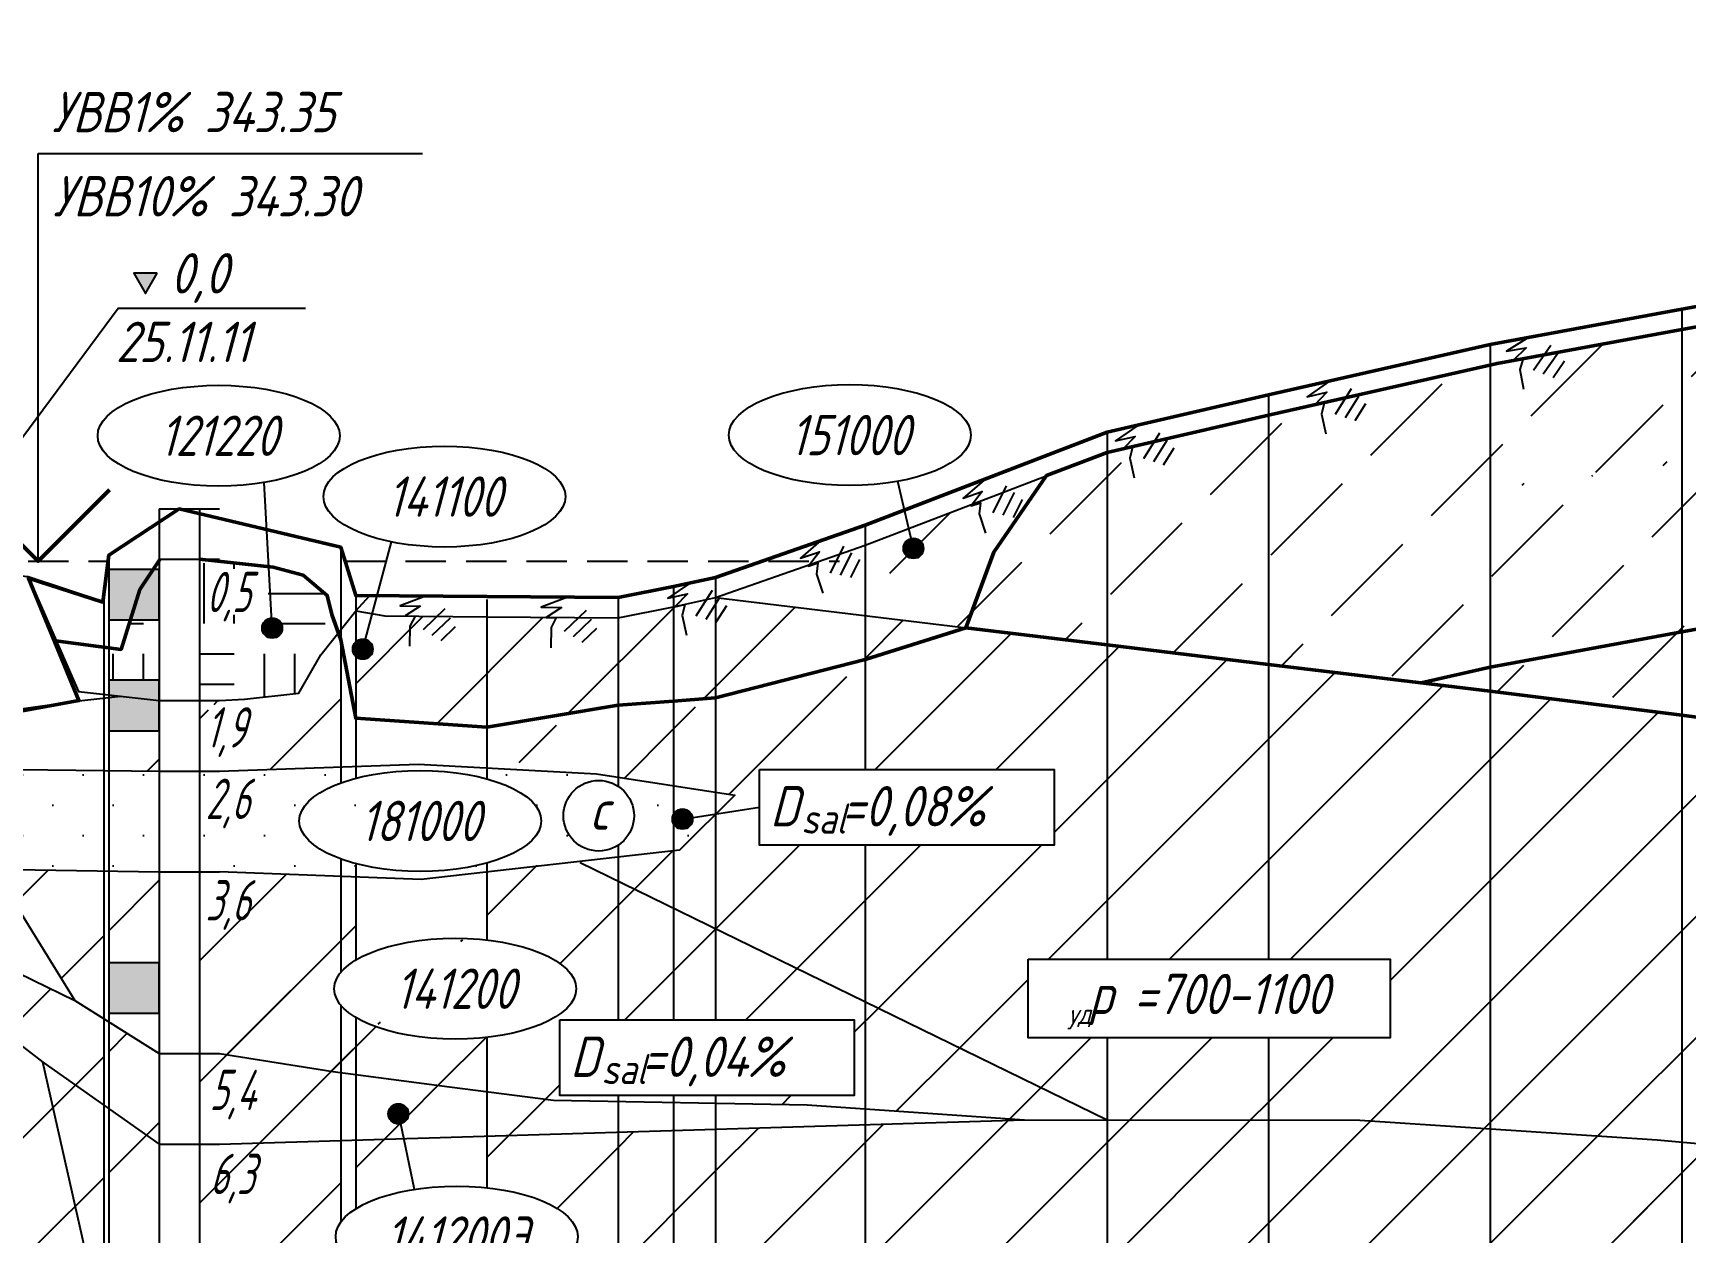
# Model space of a CAD drawing. Extents: x 0 to 1705, y -46 to 631.
# Drawn here: x 286.7 to 368.7, y 414 to 473.5 of the extents above; entities that cross this region are included whole.
import ezdxf
from ezdxf import colors
from ezdxf.entities.mleader import LeaderData, LeaderLine
from ezdxf.enums import TextEntityAlignment as Align
from ezdxf.math import Vec2, Vec3

# ---------------------------------------------------------------- set-up
doc = ezdxf.new("R2010")
doc.units = 0
doc.linetypes.add('IZ_HIDDEN', pattern=[3, 2, -1])
for name, color, linetype, lineweight in [('ИИ_ГЕОЛОГИЯ_025', 7, 'Continuous', 25), ('ИИ_ГЕОЛОГИЯ_050', 7, 'Continuous', 50), ('ИИ_ГЕОФИЗИКА_025', 7, 'Continuous', 25), ('ИИ_ГИДРОЛОГИЯ_025', 150, 'Continuous', 25), ('ИИ_ПРОФИЛЬ_025', 7, 'Continuous', 25)]:
    doc.layers.add(name, color=color, linetype=linetype, lineweight=lineweight)
doc.layers.add('Профиль', color=7, linetype='Continuous')
doc.layers.add('ТХ-Л', color=140, linetype='Continuous')
doc.styles.add('VNIPISIMPLEXCUR', font='simplex.shx', dxfattribs={"width": 0.8, "oblique": 15})
doc.linetypes.add('ИИ27001', pattern='A,2.5,[1,3dservice.shx,S=1.85,R=180.00002,X=0,Y=0],2.5,-1', length=6)
doc.linetypes.add('ИИ27002', pattern='A,2,-0.6,[1,3dservice.shx,S=0.6,R=30.000013,X=0.9,Y=0],-0.6,[1,3dservice.shx,S=0.6,R=-30.000013,X=0.3,Y=0],-0.6,[1,3dservice.shx,S=0.6,R=209.999975,X=-0.3,Y=0],-0.6,[1,3dservice.shx,S=0.6,R=150.000007,X=-0.9,Y=0],-0.6,2', length=7)
doc.linetypes.add('ИИ27005', pattern='A,2.5,[1,3dservice.shx,S=1.85,R=180.00002,X=0,Y=0],2.5,-2,[4,3dservice.shx,S=0.5,R=0,X=0,Y=0],-2', length=9)
pattern_1 = [(45, (-867.278, -32.7905), (-3, 3), [])]
pattern_2 = [(0, (-867.278, -32.7905), (1.5, 1.5), [0, -3])]
pattern_3 = [(90, (-867.278, -32.7905), (-4.5, 4.5), [3, -6]), (90, (-865.778, -32.7905), (-4.5, 4.5), [3, -6]), (90, (-864.278, -32.7905), (-4.5, 4.5), [3, -6]), (0, (-862.778, -32.7905), (4.5, 4.5), [3, -6]), (0, (-862.778, -31.2905), (4.5, 4.5), [3, -6]), (0, (-862.778, -29.7905), (4.5, 4.5), [3, -6])]
pattern_4 = [(45, (-864.278, -32.7905), (-3, 3), [5, -2])]

# ---------------------------------------------------------------- blocks, each defined once
blk = doc.blocks.new('ИИ25005')
at = {"linetype": 'Continuous', "lineweight": 25}
blk.add_hatch(color=0, dxfattribs=at).paths.add_polyline_path([(0, 0), (0, 2.5), (-2.5, 2.5), (-2.5, 0)])
at = {"color": 0, "linetype": 'Continuous', "lineweight": 25}
blk.add_lwpolyline([(0, 0), (0, 2.5), (-2.5, 2.5), (-2.5, 0)], close=True, dxfattribs=at)
blk = doc.blocks.new('ИИ25010')
at = {"color": 0, "linetype": 'Continuous', "lineweight": 25}
for points in [[(0, 0), (3, 0), (0.5, -1), (2.5, -1), (1, -2), (2, -2), (1.5, -3), (1.5, -5)], [(4.94, -1.23), (2.82, -3.35)], [(5.47, -2.12), (3.7, -3.88)], [(6, -3), (4.59, -4.41)]]:
    blk.add_lwpolyline(points, dxfattribs=at)
blk = doc.blocks.new('ИИ16001')
at = {"linetype": 'Continuous', "lineweight": 25}
h = blk.add_hatch(color=0, dxfattribs=at)
edge = h.paths.add_edge_path()
edge.add_arc((0, 0), 0.5, 0, 360)
at = {"color": 0, "linetype": 'Continuous', "lineweight": 25}
blk.add_circle((0, 0), 0.5, dxfattribs=at)
blk = doc.blocks.new('ИИ25023')
at = {"linetype": 'Continuous', "lineweight": 25}
blk.add_hatch(color=0, dxfattribs=at).paths.add_polyline_path([(1.905, 1.7), (0.75, 1.7), (1.328, 0.7)])
at = {"color": 0, "linetype": 'Continuous', "lineweight": 25, "flags": 128}
blk.add_lwpolyline([(1.905, 1.7), (0.75, 1.7), (1.328, 0.7)], close=True, dxfattribs=at)
at = {"color": 0, "linetype": 'Continuous', "style": 'VNIPISIMPLEXCUR', "oblique": 15, "width": 0.8}
for tag, p in [('UGV', (2.552, 0.7)), ('DATE', (1.328, -2.7))]:
    blk.add_attdef(tag, p, '', height=2, dxfattribs=at)
blk = doc.blocks.new('ИИ25020')
at = {"color": 0, "linetype": 'Continuous', "lineweight": 25}
blk.add_ellipse((0, 0), major_axis=(-6, 0), ratio=0.416667, dxfattribs=at)
at = {"color": 0, "linetype": 'Continuous', "style": 'VNIPISIMPLEXCUR', "oblique": 15, "width": 0.75}
blk.add_attdef('INDEX', text='', height=2, dxfattribs=at).set_placement((0, 0), align=Align.MIDDLE_CENTER)
blk = doc.blocks.new('ИИ25042')
at = {"color": 0, "linetype": 'Continuous', "lineweight": 25}
blk.add_circle((0, 0), 1.75, dxfattribs=at)
at = {"color": 0, "linetype": 'Continuous', "style": 'VNIPISIMPLEXCUR', "oblique": 15, "width": 0.8}
blk.add_attdef('CAPTION', text='', height=2, dxfattribs=at).set_placement((0, 0.3), align=Align.MIDDLE_CENTER)

msp = doc.modelspace()

# ---------------------------------------------------------------- hatches: boundary and pattern name
at = {"layer": 'ИИ_ГЕОЛОГИЯ_025'}
h = msp.add_hatch(dxfattribs=at)
h.set_pattern_fill('ИИ_СУПЕСЬ', color=256, pattern_type=2)
h.set_pattern_definition(pattern_4)
h.paths.add_polyline_path([(378.499, 460.603), (370.066, 459.085), (370.059, 459.06), (369.567, 458.972), (368.499, 458.803), (368.499, 452.372), (378.312, 453.88), (378.499, 453.909)])
h.paths.add_polyline_path([(378.499, 453.588), (368.499, 452.185), (368.499, 443.803), (378.499, 445.603)])
h.paths.add_polyline_path([(378.499, 445.603), (368.499, 443.803), (368.499, 439.671), (378.499, 438.342)])
h.paths.add_polyline_path([(398.499, 448.603), (378.499, 445.603), (378.499, 438.342), (398.271, 435.714), (398.499, 435.683)])
h.paths.add_polyline_path([(398.499, 456.595), (391.402, 455.399), (378.499, 453.588), (378.499, 445.603), (398.499, 448.603)])
h.paths.add_polyline_path([(398.499, 463.603), (389.809, 462.299), (389.807, 462.294), (389.312, 462.22), (387.458, 461.942), (387.385, 460.11, -0.40262), (387.866, 459.61, -1), (386.866, 459.61, -0.425903), (387.385, 460.11), (387.458, 461.947), (379.873, 460.809), (379.871, 460.803), (379.377, 460.728), (378.499, 460.603), (378.499, 453.909), (398.499, 456.996)])
h.paths.add_polyline_path([(418.499, 465.753), (414.71, 465.345), (414.702, 465.321), (414.205, 465.263), (414.243, 465.295), (407.117, 464.529), (407.114, 464.521), (406.617, 464.463), (406.634, 464.477), (398.499, 463.603), (398.499, 456.996), (409.827, 458.745), (411.735, 458.825), (412.665, 458.982), (418.499, 459.431)])
h.paths.add_polyline_path([(418.499, 459.11), (411.735, 458.825), (398.499, 456.595), (398.499, 448.603), (418.499, 450.753)])
h.paths.add_polyline_path([(418.499, 450.753), (398.499, 448.603), (398.499, 435.683), (418.499, 433.025)])
h = msp.add_hatch(dxfattribs=at)
h.set_pattern_fill('ИИ_СУПЕСЬ', color=256, pattern_type=2)
h.set_pattern_definition(pattern_4)
h.paths.add_polyline_path([(334.389, 447.749), (336.994, 451.551), (330.166, 448.933), (330.283, 448.431, -0.482917), (330.896, 447.944, -1), (329.896, 447.944, -0.348693), (330.283, 448.431), (330.166, 448.933), (327.999, 448.103), (327.999, 444.606), (332.99, 444.003)])
h.paths.add_polyline_path([(339.999, 452.703), (336.994, 451.551), (334.389, 447.749), (332.99, 444.003), (337.09, 445.675), (339.999, 446.605)])
h.paths.add_polyline_path([(347.999, 449.162), (347.999, 454.553), (341.263, 452.995), (341.253, 452.956), (340.766, 452.843), (339.999, 452.703), (339.999, 446.605)])
h.paths.add_polyline_path([(358.999, 457.039), (350.764, 455.177), (350.757, 455.148), (350.269, 455.036), (350.305, 455.074), (347.999, 454.553), (347.999, 449.162), (349.9, 449.769), (357.749, 450.72), (358.999, 450.912)])
h.paths.add_polyline_path([(347.999, 448.07), (339.999, 445.685), (339.999, 443.155), (347.999, 442.187)])
h.paths.add_polyline_path([(339.999, 445.685), (336.77, 444.722), (334.126, 443.865), (339.999, 443.155)])
h.paths.add_polyline_path([(347.999, 448.07), (347.999, 449.162), (339.999, 446.605), (339.999, 445.685)])
h.paths.add_polyline_path([(355.965, 450.446), (357.749, 450.72), (349.9, 449.769), (347.999, 449.162), (347.999, 448.07)])
h.paths.add_polyline_path([(368.499, 452.185), (360.035, 450.996), (358.999, 450.871), (358.999, 442.053), (368.499, 443.803)])
h.paths.add_polyline_path([(368.499, 443.803), (358.999, 442.053), (358.999, 440.857), (365.397, 440.083), (368.499, 439.671)])
h.paths.add_polyline_path([(368.499, 458.803), (359.332, 457.114), (358.999, 457.039), (358.999, 450.912), (368.499, 452.372)])
h = msp.add_hatch(dxfattribs=at)
h.set_pattern_fill('ИИ_СУГЛИНОК', color=256, pattern_type=2)
h.set_pattern_definition(pattern_1)
h.paths.add_polyline_path([(368.499, 452.185), (368.499, 452.372), (358.999, 450.912), (358.999, 450.871), (360.035, 450.996)])
h = msp.add_hatch(dxfattribs=at)
h.set_pattern_fill('ИИ_СУПЕСЬ', color=256, pattern_type=2)
h.set_pattern_definition(pattern_4)
h.paths.add_polyline_path([(358.999, 450.871), (357.749, 450.72), (355.965, 450.446), (347.999, 448.07), (347.999, 442.187), (355.565, 441.272), (358.999, 442.053)])
h = msp.add_hatch(dxfattribs=at)
h.set_pattern_fill('ИИ_ТОРФ', color=256, pattern_type=2)
h.set_pattern_definition(pattern_3)
h.paths.add_polyline_path([(271.499, 446.903), (268.499, 447.693), (268.816, 441.871), (268.878, 441.851, -0.856228), (269.854, 441.699, -0.973161), (268.855, 441.672), (268.986, 438.954), (271.499, 438.327)])
h.paths.add_polyline_path([(301.877, 443.753), (301.555, 444.665), (301.337, 445.616), (300.135, 446.618), (298.66, 447.015), (298.437, 447.039), (298.576, 444.492, -0.430383), (299.104, 443.993, -1), (298.104, 443.993, -0.398227), (298.576, 444.492), (298.443, 446.923), (298.407, 446.923), (298.407, 444.643), (295.35, 444.643), (295.35, 446.923), (298.443, 446.923), (298.437, 447.039), (294.999, 447.403), (294.999, 440.403), (295.999, 440.403), (297.229, 440.473), (299.922, 440.765), (301.009, 442.662)])
h.paths.add_polyline_path([(294.474, 443.966), (298.179, 443.647), (299.136, 447.219), (295.431, 447.538)], flags=9)
h = msp.add_hatch(dxfattribs=at)
h.set_pattern_fill('ИИ_СУГЛИНОК', color=256, pattern_type=2)
h.set_pattern_definition(pattern_1)
h.paths.add_polyline_path([(301.999, 443.406), (301.877, 443.753), (301.009, 442.662), (299.922, 440.765), (297.229, 440.473), (295.999, 440.403), (294.999, 440.403), (294.999, 436.903), (295.999, 436.903), (301.999, 437.108)])
h.paths.add_polyline_path([(298.077, 437.929), (295.452, 437.929), (295.452, 440.209), (298.077, 440.209)], flags=16)
h.paths.add_polyline_path([(309.249, 444.553), (304.195, 444.592), (303.568, 444.706), (303.225, 443.429, -0.339162), (303.595, 442.946, -0.66), (302.749, 442.585), (302.749, 439.525), (309.249, 439.085)])
h.paths.add_polyline_path([(315.749, 444.503), (312.696, 444.526), (312.688, 444.511), (312.188, 444.52), (312.204, 444.53), (309.249, 444.553), (309.249, 439.085), (315.749, 440.168)])
h.paths.add_polyline_path([(315.749, 439.582), (309.249, 438.732), (309.249, 437.471), (311.984, 437.23), (315.749, 438.228)])
h.paths.add_polyline_path([(318.499, 439.942), (315.749, 439.582), (315.749, 438.228), (318.499, 438.956)])
h.paths.add_polyline_path([(318.499, 445.053), (315.749, 444.503), (315.749, 440.168), (318.499, 440.371)])
h.paths.add_polyline_path([(320.589, 445.503), (319.068, 445.175), (319.063, 445.156), (318.575, 445.048), (318.6, 445.074), (318.499, 445.053), (318.499, 440.371), (320.589, 440.541)])
h.paths.add_polyline_path([(320.589, 440.216), (318.499, 439.942), (318.499, 438.956), (320.589, 439.51)])
h.paths.add_polyline_path([(327.999, 444.606), (320.774, 445.48), (320.589, 445.19), (320.589, 440.541), (327.999, 442.428)])
h.paths.add_polyline_path([(332.99, 444.003), (327.999, 444.606), (327.999, 442.428)])
h.paths.add_polyline_path([(294.45, 437.252), (297.869, 436.933), (298.826, 440.504), (295.407, 440.823)], flags=9)
h = msp.add_hatch(dxfattribs=at)
h.set_pattern_fill('ИИ_ТОРФ', color=256, pattern_type=2)
h.set_pattern_definition(pattern_3)
h.paths.add_polyline_path([(292.999, 444.403), (291.57, 444.403), (291.109, 442.931), (290.499, 443.012), (290.499, 441.403), (292.999, 441.403)])
h = msp.add_hatch(dxfattribs=at)
h.set_pattern_fill('ИИ_СУГЛИНОК', color=256, pattern_type=2)
h.set_pattern_definition(pattern_1)
h.paths.add_polyline_path([(327.999, 441.881), (326.96, 441.544), (324.537, 440.557), (320.589, 439.51), (320.589, 435.86), (321.538, 435.714), (320.601, 434.778), (322.767, 435.111), (322.767, 436.989), (327.999, 436.989)])
h.paths.add_polyline_path([(339.999, 443.155), (334.126, 443.865), (327.999, 441.881), (327.999, 436.989), (337.371, 436.989), (337.371, 433.234), (327.999, 433.234), (327.999, 425.47), (339.999, 419.611), (339.999, 423.676), (336.085, 423.676), (336.085, 427.581), (339.999, 427.581)])
h = msp.add_hatch(dxfattribs=at)
h.set_pattern_fill('ИИ_СУГЛИНОК', color=256, pattern_type=2)
h.set_pattern_definition(pattern_1)
h.paths.add_polyline_path([(347.999, 442.187), (339.999, 443.155), (339.999, 427.581), (347.999, 427.581)])
h.paths.add_polyline_path([(358.999, 440.857), (347.999, 442.187), (347.999, 427.581), (354.033, 427.581), (354.033, 423.676), (347.999, 423.676), (347.999, 419.603), (352.526, 419.599), (358.999, 419.166), (358.999, 434.8)])
h.paths.add_polyline_path([(368.499, 439.671), (358.999, 440.857), (358.999, 434.8), (358.999, 419.166), (367.264, 418.614), (368.499, 418.506)])
h.paths.add_polyline_path([(378.499, 438.342), (368.499, 439.671), (368.499, 418.506), (378.499, 417.632)])
h.paths.add_polyline_path([(398.499, 435.683), (398.271, 435.714), (378.499, 438.342), (378.499, 417.632), (398.499, 415.883)])
h = msp.add_hatch(dxfattribs=at)
h.set_pattern_fill('ИИ_СУГЛИНОК', color=256, pattern_type=2)
h.set_pattern_definition(pattern_1)
h.paths.add_polyline_path([(318.499, 439.942), (315.749, 439.582), (315.749, 438.228), (318.499, 438.956)])
h.paths.add_polyline_path([(318.499, 439.942), (318.499, 440.371), (315.749, 440.168), (315.749, 439.582)])
h = msp.add_hatch(dxfattribs=at)
h.set_pattern_fill('ИИ_СУГЛИНОК', color=256, pattern_type=2)
h.set_pattern_definition(pattern_1)
h.paths.add_polyline_path([(318.499, 438.956), (315.749, 438.228), (315.749, 436.606), (318.499, 436.182)])
h.paths.add_polyline_path([(320.589, 439.51), (318.499, 438.956), (318.499, 436.182), (320.589, 435.86)])
h.paths.add_polyline_path([(318.499, 432.942), (315.749, 432.63), (315.749, 431.452), (318.499, 430.109)])
h.paths.add_polyline_path([(320.589, 434.766), (318.798, 432.976), (318.499, 432.942), (318.499, 430.109), (320.589, 429.088)])
h.paths.add_polyline_path([(327.999, 433.234), (322.767, 433.234), (322.767, 435.111), (320.601, 434.778), (320.589, 434.766), (320.589, 429.088), (327.999, 425.47)])
h = msp.add_hatch(dxfattribs=at)
h.set_pattern_fill('ИИ_СУГЛИНОК', color=256, pattern_type=2)
h.set_pattern_definition(pattern_1)
h.paths.add_polyline_path([(284.784, 432.035), (283.05, 437.967), (282.279, 438.532), (281.499, 438.666), (281.499, 428.603), (282.499, 428.603), (286.499, 426.657), (286.499, 429.27)])
h.paths.add_polyline_path([(286.499, 426.657), (282.499, 428.603), (281.499, 428.603), (281.499, 426.103), (282.499, 426.103), (286.499, 423.032)])
h.paths.add_polyline_path([(290.249, 424.631), (288.82, 425.529), (286.499, 426.657), (286.499, 423.032), (287.238, 422.465), (290.249, 420.342)])
h.paths.add_polyline_path([(292.999, 422.903), (290.499, 424.474), (290.499, 420.166), (292.999, 418.403)])
h.paths.add_polyline_path([(281.908, 425.408), (285.612, 425.089), (286.569, 428.66), (282.864, 428.979)], flags=9)
h.paths.add_polyline_path([(281.129, 422.295), (284.833, 421.976), (285.79, 425.547), (282.085, 425.866)], flags=9)
h = msp.add_hatch(dxfattribs=at)
h.set_pattern_fill('ИИ_СУГЛИНОК', color=256, pattern_type=2)
h.set_pattern_definition(pattern_1)
h.paths.add_polyline_path([(292.999, 437.677), (291.658, 437.636), (290.499, 437.636), (290.499, 436.931), (292.999, 436.903)])
h.paths.add_polyline_path([(292.999, 438.474), (290.499, 438.301), (290.499, 437.636), (291.658, 437.636), (292.999, 437.677)])
h.paths.add_polyline_path([(292.999, 438.903), (290.499, 438.903), (290.499, 438.301), (292.999, 438.474)])
h = msp.add_hatch(dxfattribs=at)
h.set_pattern_fill('ИИ_ПЕСОК_СРЕДНИЙ', color=256, pattern_type=2)
h.set_pattern_definition(pattern_2)
h.paths.add_polyline_path([(286.499, 436.977), (283.329, 437.013), (284.784, 432.035), (286.499, 432.007)])
h.paths.add_polyline_path([(290.249, 436.934), (286.499, 436.977), (286.499, 432.007), (290.249, 431.947)])
h.paths.add_polyline_path([(292.999, 436.903), (290.499, 436.931), (290.499, 431.943), (292.999, 431.903)])
h = msp.add_hatch(dxfattribs=at)
h.set_pattern_fill('ИИ_ПЕСОК_СРЕДНИЙ', color=256, pattern_type=2)
h.set_pattern_definition(pattern_2)
edge = h.paths.add_edge_path()
edge.add_ellipse((305.945, 434.43), major_axis=(-6, 0), ratio=0.416667, start_angle=311.11417, end_angle=408.88583, ccw=False)
edge.add_line((301.999, 436.314), (301.999, 437.108))
edge.add_line((301.999, 437.108), (295.999, 436.903))
edge.add_line((295.999, 436.903), (294.999, 436.903))
edge.add_line((294.999, 436.903), (294.999, 431.903))
edge.add_line((294.999, 431.903), (295.999, 431.903))
edge.add_line((295.999, 431.903), (301.999, 431.676))
edge.add_line((301.999, 431.676), (301.999, 432.547))
edge = h.paths.add_edge_path()
edge.add_line((315.749, 436.154), (315.749, 436.606))
edge.add_line((315.749, 436.606), (314.689, 436.769))
edge.add_line((314.689, 436.769), (309.249, 437.06))
edge.add_line((309.249, 437.06), (309.249, 436.517))
edge.add_ellipse((305.945, 434.43), major_axis=(-6, 0), ratio=0.416667, start_angle=123.41998, end_angle=236.58002, ccw=False)
edge.add_line((309.249, 432.344), (309.249, 431.893))
edge.add_line((309.249, 431.893), (315.749, 432.63))
edge.add_line((315.749, 432.63), (315.749, 433.222))
edge.add_arc((314.793, 434.688), 1.75, 180, 303.12256, ccw=False)
edge.add_arc((314.793, 434.688), 1.75, 56.87744, 180, ccw=False)
h.paths.add_polyline_path([(318.499, 434.746), (318.499, 436.182), (315.749, 436.606), (315.749, 436.154, -0.253398), (316.543, 434.688, -0.253398), (315.749, 433.222), (315.749, 432.63), (318.499, 432.942), (318.499, 434.3, -0.116105), (318.447, 434.523, -0.116105)])
h.paths.add_polyline_path([(294.45, 433.711), (298.097, 433.392), (299.054, 436.964), (295.407, 437.283)], flags=9)
h = msp.add_hatch(dxfattribs=at)
h.set_pattern_fill('ИИ_ПЕСОК_СРЕДНИЙ', color=256, pattern_type=2)
h.set_pattern_definition(pattern_2)
edge = h.paths.add_edge_path()
edge.add_line((315.749, 436.154), (315.749, 436.606))
edge.add_line((315.749, 436.606), (314.689, 436.769))
edge.add_line((314.689, 436.769), (309.249, 437.06))
edge.add_line((309.249, 437.06), (309.249, 436.517))
edge.add_ellipse((305.945, 434.43), major_axis=(-6, 0), ratio=0.416667, start_angle=123.41998, end_angle=236.58002, ccw=False)
edge.add_line((309.249, 432.344), (309.249, 431.893))
edge.add_line((309.249, 431.893), (315.749, 432.63))
edge.add_line((315.749, 432.63), (315.749, 433.222))
edge.add_arc((314.793, 434.688), 1.75, 180, 303.12256, ccw=False)
edge.add_arc((314.793, 434.688), 1.75, 56.87744, 180, ccw=False)
h = msp.add_hatch(dxfattribs=at)
h.set_pattern_fill('ИИ_ПЕСОК_СРЕДНИЙ', color=256, pattern_type=2)
h.set_pattern_definition(pattern_2)
h.paths.add_polyline_path([(318.499, 434.3, -0.116105), (318.447, 434.523, -0.116105), (318.499, 434.746), (318.499, 436.182), (315.749, 436.606), (315.749, 436.154, -0.253398), (316.543, 434.688, -0.253398), (315.749, 433.222), (315.749, 432.63), (318.499, 432.942)])
h.paths.add_polyline_path([(320.589, 434.766), (320.589, 434.776), (319.441, 434.599, -0.038188), (319.447, 434.523, -0.791946), (318.499, 434.3), (318.499, 432.942), (318.798, 432.976)])
h.paths.add_polyline_path([(320.589, 435.86), (318.499, 436.182), (318.499, 434.746, -0.731631), (319.441, 434.599), (320.589, 434.776)])
h = msp.add_hatch(dxfattribs=at)
h.set_pattern_fill('ИИ_СУГЛИНОК', color=256, pattern_type=2)
h.set_pattern_definition(pattern_1)
h.paths.add_polyline_path([(286.499, 432.007), (284.784, 432.035), (286.499, 429.27)])
h.paths.add_polyline_path([(290.249, 431.947), (286.499, 432.007), (286.499, 429.27), (288.82, 425.529), (290.249, 424.631)])
h.paths.add_polyline_path([(292.999, 431.903), (290.499, 431.943), (290.499, 427.403), (292.999, 427.403)])
h = msp.add_hatch(dxfattribs=at)
h.set_pattern_fill('ИИ_СУГЛИНОК', color=256, pattern_type=2)
h.set_pattern_definition(pattern_1)
edge = h.paths.add_edge_path(flags=17)
edge.add_line((309.249, 431.893), (305.994, 431.524))
edge.add_line((305.994, 431.524), (302.749, 431.647))
edge.add_line((302.749, 431.647), (302.749, 427.537))
edge.add_ellipse((307.679, 426.112), major_axis=(-6, 0), ratio=0.416667, start_angle=254.82367, end_angle=325.23954, ccw=False)
edge.add_line((309.249, 428.525), (309.249, 431.893))
h.paths.add_polyline_path([(315.749, 432.63), (305.994, 431.524), (302.749, 431.647), (295.999, 431.903), (294.999, 431.903), (294.999, 422.903), (295.999, 422.903), (301.609, 422.007), (307.394, 421.253), (312.547, 420.589), (315.749, 420.53), (315.749, 420.813), (312.862, 420.813), (312.862, 424.568), (315.749, 424.568)])
edge = h.paths.add_edge_path(flags=16)
edge.add_ellipse((307.679, 426.112), major_axis=(-6, 0), ratio=0.416667, start_angle=0, end_angle=360)
h.paths.add_polyline_path([(311.967, 427.252), (311.967, 424.972), (304.11, 424.972), (304.11, 427.252)], flags=0)
h.paths.add_polyline_path([(318.499, 430.109), (315.749, 431.452), (315.749, 424.568), (318.499, 424.568)])
h.paths.add_polyline_path([(320.589, 429.088), (318.499, 430.109), (318.499, 424.568), (320.589, 424.568)])
h.paths.add_polyline_path([(320.589, 429.088), (320.589, 424.568), (327.465, 424.568), (327.465, 420.813), (320.589, 420.813), (320.589, 420.44), (325.122, 420.355), (327.999, 420.158), (327.999, 425.47)])
h.paths.add_polyline_path([(327.999, 425.47), (327.999, 420.158), (335.908, 419.615), (339.999, 419.611)])
h.paths.add_polyline_path([(294.444, 428.68), (298.092, 428.361), (299.049, 431.932), (295.401, 432.251)], flags=9)
h = msp.add_hatch(dxfattribs=at)
h.set_pattern_fill('ИИ_СУГЛИНОК', color=256, pattern_type=2)
h.set_pattern_definition(pattern_1)
edge = h.paths.add_edge_path()
edge.add_line((294.999, 422.903), (295.999, 422.903))
edge.add_line((295.999, 422.903), (301.609, 422.007))
edge.add_line((301.609, 422.007), (301.999, 421.956))
edge.add_line((301.999, 421.956), (301.999, 425.306))
edge.add_ellipse((307.679, 426.112), major_axis=(-6, 0), ratio=0.416667, start_angle=341.18109, end_angle=378.81891, ccw=False)
edge.add_line((301.999, 426.918), (301.999, 431.676))
edge.add_line((301.999, 431.676), (295.999, 431.903))
edge.add_line((295.999, 431.903), (294.999, 431.903))
edge.add_line((294.999, 431.903), (294.999, 422.903))
h.paths.add_polyline_path([(301.999, 418.585), (301.999, 421.956), (301.609, 422.007), (295.999, 422.903), (294.999, 422.903), (294.999, 418.403), (295.999, 418.403)])
edge = h.paths.add_edge_path()
edge.add_line((295.999, 418.403), (294.999, 418.403))
edge.add_line((294.999, 418.403), (294.999, 412.296))
edge.add_line((294.999, 412.296), (296.928, 412.006))
edge.add_line((296.928, 412.006), (301.999, 410.743))
edge.add_line((301.999, 410.743), (301.999, 413.114))
edge.add_ellipse((307.752, 413.824), major_axis=(-6, 0), ratio=0.416667, start_angle=343.48973, end_angle=376.51027, ccw=False)
edge.add_line((301.999, 414.535), (301.999, 418.585))
edge.add_line((301.999, 418.585), (295.999, 418.403))
edge = h.paths.add_edge_path()
edge.add_line((294.999, 396.903), (295.999, 396.903))
edge.add_line((295.999, 396.903), (301.999, 396.972))
edge.add_line((301.999, 396.972), (301.999, 402.195))
edge.add_ellipse((302.749, 404.675), major_axis=(-6, 0), ratio=0.416667, start_angle=277.18076, end_angle=442.81924, ccw=False)
edge.add_line((301.999, 407.156), (301.999, 410.743))
edge.add_line((301.999, 410.743), (296.928, 412.006))
edge.add_line((296.928, 412.006), (294.999, 412.296))
edge.add_line((294.999, 412.296), (294.999, 396.903))
h.paths.add_polyline_path([(294.444, 428.68), (298.092, 428.361), (299.049, 431.932), (295.401, 432.251)], flags=9)
h.paths.add_polyline_path([(294.645, 419.278), (298.407, 418.959), (299.364, 422.531), (295.602, 422.85)], flags=9)
h.paths.add_polyline_path([(294.663, 415.111), (298.368, 414.792), (299.325, 418.364), (295.62, 418.683)], flags=9)
h = msp.add_hatch(dxfattribs=at)
h.set_pattern_fill('ИИ_ПЕСОК_СРЕДНИЙ', color=256, pattern_type=2)
h.set_pattern_definition(pattern_2)
edge = h.paths.add_edge_path()
edge.add_ellipse((305.945, 434.43), major_axis=(-6, 0), ratio=0.416667, start_angle=48.88583, end_angle=57.82131, ccw=False)
edge.add_line((301.999, 432.547), (301.999, 431.664))
edge.add_line((301.999, 431.664), (302.749, 431.638))
edge.add_line((302.749, 431.638), (302.749, 432.314))
edge = h.paths.add_edge_path()
edge.add_ellipse((305.945, 434.43), major_axis=(-6, 0), ratio=0.416667, start_angle=57.82131, end_angle=123.41998, ccw=False)
edge.add_line((302.749, 432.314), (302.749, 431.638))
edge.add_line((302.749, 431.638), (305.994, 431.524))
edge.add_line((305.994, 431.524), (309.249, 431.893))
edge.add_line((309.249, 431.893), (309.249, 432.344))
h = msp.add_hatch(dxfattribs=at)
h.set_pattern_fill('ИИ_СУГЛИНОК', color=256, pattern_type=2)
h.set_pattern_definition(pattern_1)
edge = h.paths.add_edge_path()
edge.add_line((302.749, 431.647), (301.999, 431.676))
edge.add_line((301.999, 431.676), (301.999, 426.918))
edge.add_ellipse((307.679, 426.112), major_axis=(-6, 0), ratio=0.416667, start_angle=325.23954, end_angle=341.18109, ccw=False)
edge.add_line((302.749, 427.537), (302.749, 431.647))
edge = h.paths.add_edge_path()
edge.add_ellipse((307.679, 426.112), major_axis=(-6, 0), ratio=0.416667, start_angle=18.81891, end_angle=34.76046, ccw=False)
edge.add_line((301.999, 425.306), (301.999, 421.956))
edge.add_line((301.999, 421.956), (302.749, 421.858))
edge.add_line((302.749, 421.858), (302.749, 424.687))
edge = h.paths.add_edge_path()
edge.add_ellipse((307.679, 426.112), major_axis=(-6, 0), ratio=0.416667, start_angle=34.76046, end_angle=105.17633, ccw=False)
edge.add_line((302.749, 424.687), (302.749, 421.858))
edge.add_line((302.749, 421.858), (307.394, 421.253))
edge.add_line((307.394, 421.253), (309.249, 421.014))
edge.add_line((309.249, 421.014), (309.249, 423.699))
h = msp.add_hatch(dxfattribs=at)
h.set_pattern_fill('ИИ_СУГЛИНОК', color=256, pattern_type=2)
h.set_pattern_definition(pattern_1)
h.paths.add_polyline_path([(286.499, 423.032), (282.499, 426.103), (281.499, 426.103), (281.499, 413.087), (285.462, 413.47), (286.499, 413.44)])
h.paths.add_polyline_path([(287.238, 422.465), (286.499, 423.032), (286.499, 413.44), (287.592, 413.409), (289.338, 413.146)])
h.paths.add_polyline_path([(290.249, 420.342), (287.238, 422.465), (289.338, 413.146), (290.249, 413.01)])
h.paths.add_polyline_path([(292.999, 418.403), (290.499, 420.166), (290.499, 412.972), (291.608, 412.805), (292.999, 412.597)])
h.paths.add_polyline_path([(292.999, 412.597), (291.608, 412.805), (290.499, 412.972), (290.499, 407.996), (292.999, 396.903)])
h.paths.add_polyline_path([(281.129, 422.295), (284.833, 421.976), (285.79, 425.547), (282.085, 425.866)], flags=9)
h = msp.add_hatch(dxfattribs=at)
h.set_pattern_fill('ИИ_СУГЛИНОК', color=256, pattern_type=2)
h.set_pattern_definition(pattern_1)
h.paths.add_polyline_path([(339.999, 423.676), (339.999, 419.611), (347.999, 419.603), (347.999, 423.676)])
h = msp.add_hatch(dxfattribs=at)
h.set_pattern_fill('ИИ_СУГЛИНОК', color=256, pattern_type=2)
h.set_pattern_definition(pattern_1)
h.paths.add_polyline_path([(309.249, 421.014), (307.394, 421.253), (302.749, 421.858), (302.749, 418.608), (305.118, 418.68), (304.963, 419.418, -0.47645), (304.36, 419.907, -1), (305.36, 419.907, -0.354601), (304.963, 419.418), (305.118, 418.68), (309.249, 418.805)])
h.paths.add_polyline_path([(315.749, 420.53), (312.547, 420.589), (309.249, 421.014), (309.249, 418.805), (315.749, 419.003)])
edge = h.paths.add_edge_path()
edge.add_line((305.118, 418.68), (302.749, 418.608))
edge.add_line((302.749, 418.608), (302.749, 415.205))
edge.add_ellipse((307.752, 413.824), major_axis=(-6, 0), ratio=0.416667, start_angle=290.52324, end_angle=326.48785, ccw=False)
edge.add_line((305.648, 416.166), (305.118, 418.68))
edge = h.paths.add_edge_path()
edge.add_line((315.749, 419.003), (309.249, 418.805))
edge.add_line((309.249, 418.805), (309.249, 416.245))
edge.add_ellipse((307.752, 413.824), major_axis=(-6, 0), ratio=0.416667, start_angle=104.45175, end_angle=255.54825, ccw=False)
edge.add_line((309.249, 411.403), (309.249, 408.663))
edge.add_line((309.249, 408.663), (315.749, 406.325))
edge.add_line((315.749, 406.325), (315.749, 419.003))
h = msp.add_hatch(dxfattribs=at)
h.set_pattern_fill('ИИ_СУГЛИНОК', color=256, pattern_type=2)
h.set_pattern_definition(pattern_1)
h.paths.add_polyline_path([(327.999, 404.358), (327.582, 404.403), (320.589, 405.266), (320.589, 394.733), (327.999, 394.733)])
h.paths.add_polyline_path([(339.999, 403.042), (327.999, 404.358), (327.999, 394.733), (339.999, 394.733), (339.999, 394.948), (329.429, 394.948), (329.429, 398.875), (339.999, 398.875)])
h.paths.add_polyline_path([(327.999, 419.375), (320.589, 419.15), (320.589, 405.266), (327.582, 404.403), (327.999, 404.358)])
h.paths.add_polyline_path([(339.999, 419.611), (335.908, 419.615), (327.999, 419.375), (327.999, 404.358), (339.999, 403.042)])
h.paths.add_polyline_path([(347.999, 419.603), (339.999, 419.611), (339.999, 403.042), (347.999, 402.166)])
h.paths.add_polyline_path([(358.999, 419.166), (352.526, 419.599), (347.999, 419.603), (347.999, 402.166), (350.761, 401.863), (358.999, 402.12)])
h.paths.add_polyline_path([(368.499, 418.506), (367.264, 418.614), (358.999, 419.166), (358.999, 402.12), (364.532, 402.293), (368.499, 403.879)])
h.paths.add_polyline_path([(378.499, 417.632), (368.499, 418.506), (368.499, 403.879), (378.499, 407.875)])
h.paths.add_polyline_path([(398.528, 415.88), (378.499, 417.632), (378.499, 407.875)])
h = msp.add_hatch(dxfattribs=at)
h.set_pattern_fill('ИИ_СУГЛИНОК', color=256, pattern_type=2)
h.set_pattern_definition(pattern_1)
h.paths.add_polyline_path([(315.749, 406.325), (309.249, 408.663), (309.249, 397.056), (310.249, 397.068), (315.749, 396.271)])
h.paths.add_polyline_path([(318.499, 405.523), (317.709, 405.621), (315.749, 406.325), (315.749, 396.271), (317.157, 396.067), (318.499, 394.929)])
h.paths.add_polyline_path([(320.589, 405.266), (318.499, 405.523), (318.499, 394.929), (318.731, 394.733), (320.589, 394.733)])
h.paths.add_polyline_path([(320.589, 419.15), (318.499, 419.086), (318.499, 405.523), (320.589, 405.266)])
h.paths.add_polyline_path([(318.499, 419.086), (315.749, 419.003), (315.749, 406.325), (317.709, 405.621), (318.499, 405.523)])
h = msp.add_hatch(dxfattribs=at)
h.set_pattern_fill('ИИ_СУГЛИНОК', color=256, pattern_type=2)
h.set_pattern_definition(pattern_1)
h.paths.add_polyline_path([(346.231, 398.875), (346.231, 394.979), (347.999, 395.685), (347.999, 402.166), (339.999, 403.042), (339.999, 398.875)])
h.paths.add_polyline_path([(350.761, 401.863), (347.999, 402.166), (347.999, 395.685), (358.999, 400.082), (358.999, 402.12)])
h.paths.add_polyline_path([(368.499, 403.879), (368.499, 418.503), (367.264, 418.614), (358.999, 419.166), (358.999, 400.082)])

# ---------------------------------------------------------------- linework, layer by layer
at = {"layer": 'ИИ_ГЕОЛОГИЯ_025', "flags": 128}
for points in [[(295.999, 440.403), (297.229, 440.473), (299.922, 440.765), (301.009, 442.662), (302.166, 444.117), (302.749, 444.855), (304.195, 444.592), (309.249, 444.553), (315.749, 444.503), (318.499, 445.053), (320.589, 445.503), (327.999, 448.103), (339.999, 452.703), (347.999, 454.553), (358.999, 457.053), (368.499, 458.803), (378.499, 460.603), (398.499, 463.603), (418.499, 465.753), (435.699, 468.003), (445.999, 468.853)], [(281.499, 447.103), (290.966, 459.849), (300.254, 459.849)], [(298.604, 443.993), (298.207, 451.214)], [(330.396, 447.944), (329.622, 451.268)], [(292.999, 449.903), (295.999, 449.903)], [(303.095, 442.946), (304.525, 448.263)], [(292.999, 447.403), (295.999, 447.403)], [(286.498, 446.553), (289.008, 440.841), (292.999, 440.403)], [(302.749, 444.855), (303.425, 445.598)], [(320.589, 445.503), (365.397, 440.083), (435.699, 430.739)], [(281.499, 439.021), (285.583, 439.909), (288.722, 440.355), (291.105, 440.613)], [(292.999, 440.403), (295.999, 440.403)], [(281.499, 439.103), (283.05, 437.967), (284.784, 432.035), (288.82, 425.529), (292.999, 422.903)], [(283.329, 437.013), (292.999, 436.903)], [(292.999, 436.903), (295.999, 436.903)], [(295.999, 436.903), (305.865, 437.24), (314.689, 436.769), (321.538, 435.714), (318.798, 432.976), (305.994, 431.524), (295.999, 431.903)], [(318.947, 434.523), (322.767, 435.111)], [(284.784, 432.035), (292.999, 431.903)], [(292.999, 431.903), (295.999, 431.903)], [(292.999, 422.903), (295.999, 422.903)], [(295.999, 422.903), (301.609, 422.007), (307.394, 421.253), (312.547, 420.589), (325.122, 420.355), (335.908, 419.615), (352.526, 419.599), (367.264, 418.614), (398.362, 415.814)], [(304.86, 419.907), (305.648, 416.166)], [(292.999, 418.403), (295.999, 418.403)]]:
    msp.add_lwpolyline(points, dxfattribs=at)
at = {"layer": 'ИИ_ГЕОЛОГИЯ_025', "linetype": 'Continuous', "flags": 128}
for points in [[(292.999, 449.903), (292.999, 374.903)], [(294.999, 449.903), (294.999, 374.903)]]:
    msp.add_lwpolyline(points, dxfattribs=at)
at = {"layer": 'ИИ_ГЕОЛОГИЯ_025', "flags": 128}
for points in [[(322.767, 436.989), (337.371, 436.989), (337.371, 433.234), (322.767, 433.234)], [(312.862, 424.568), (327.465, 424.568), (327.465, 420.813), (312.862, 420.813)]]:
    msp.add_lwpolyline(points, close=True, dxfattribs=at)
at = {"layer": 'ИИ_ГЕОЛОГИЯ_025', "linetype": 'ИИ27002', "flags": 128}
for points in [[(313.881, 432.364), (339.999, 419.611)], [(282.499, 428.603), (288.82, 425.529)], [(282.499, 426.103), (287.238, 422.465), (292.999, 418.403)], [(292.999, 396.903), (287.238, 422.465)], [(295.999, 418.403), (335.908, 419.615)]]:
    msp.add_lwpolyline(points, dxfattribs=at)
at = {"layer": 'ИИ_ГЕОЛОГИЯ_050', "linetype": 'ИИ27001', "flags": 128}
for points in [[(281.51, 439.036), (289.019, 440.395), (286.517, 446.475), (290.213, 445.281), (290.499, 447.603), (293.999, 449.903), (301.999, 448.003), (302.749, 445.603), (309.249, 445.553), (315.749, 445.503), (318.499, 446.053), (320.589, 446.503), (327.999, 449.103), (339.999, 453.703), (347.999, 455.553), (358.999, 458.053), (368.499, 459.803), (378.499, 461.603), (398.499, 464.603), (418.499, 466.753), (435.699, 469.003), (445.999, 469.853)], [(445.999, 468.853), (435.699, 468.003), (418.499, 465.753), (398.499, 463.603), (378.499, 460.603), (368.499, 458.803), (359.332, 457.114), (347.999, 454.553), (339.999, 452.703), (336.994, 451.551), (334.389, 447.749), (332.99, 444.003), (339.999, 443.155), (339.999, 443.155), (347.999, 442.187), (358.999, 440.857), (368.499, 439.671), (378.499, 438.342), (398.271, 435.714), (418.499, 433.025), (435.699, 430.739)]]:
    msp.add_lwpolyline(points, dxfattribs=at)
at = {"layer": 'ИИ_ГЕОЛОГИЯ_050', "linetype": 'ИИ27005', "flags": 128}
for points in [[(445.999, 453.853), (435.699, 453.003), (418.499, 450.753), (398.499, 448.603), (378.499, 445.603), (368.499, 443.803), (358.999, 442.053), (355.565, 441.272)], [(287.749, 443.379), (291.109, 442.931), (292.041, 445.907), (293.065, 447.442)], [(294.999, 447.403), (298.66, 447.015), (300.135, 446.618), (301.337, 445.616), (301.337, 445.616), (301.555, 444.665), (301.999, 443.406), (302.749, 439.525), (309.249, 439.085), (315.749, 440.168), (318.499, 440.371), (320.589, 440.541), (327.999, 442.428), (332.99, 444.003)]]:
    msp.add_lwpolyline(points, dxfattribs=at)
at = {"layer": 'ИИ_ГЕОФИЗИКА_025', "flags": 128}
msp.add_lwpolyline([(336.085, 427.581), (354.033, 427.581), (354.033, 423.676), (336.085, 423.676)], close=True, dxfattribs=at)
at = {"layer": 'ИИ_ГИДРОЛОГИЯ_025', "flags": 128}
for points in [[(286.995, 447.303), (286.995, 467.524), (286.995, 467.524)], [(286.995, 467.524), (306.056, 467.524)]]:
    msp.add_lwpolyline(points, dxfattribs=at)
at = {"layer": 'ИИ_ГИДРОЛОГИЯ_025', "lineweight": 50, "flags": 128}
msp.add_lwpolyline([(283.464, 450.834), (286.995, 447.303), (290.541, 450.841)], dxfattribs=at)
at = {"layer": 'ИИ_ГИДРОЛОГИЯ_025', "linetype": 'IZ_HIDDEN', "flags": 128}
for points in [[(274.499, 447.303), (290.462, 447.303)], [(302.218, 447.303), (326.738, 447.303)]]:
    msp.add_lwpolyline(points, dxfattribs=at)
at = {"layer": 'ИИ_ПРОФИЛЬ_025', "flags": 128}
for points in [[(268.499, 449.703), (272.499, 448.903), (273.499, 447.053), (274.499, 447.303), (280.499, 447.103), (286.499, 446.553), (290.249, 445.303), (290.499, 447.603), (293.999, 449.903), (301.999, 448.003), (302.749, 445.603), (309.249, 445.553), (315.749, 445.503), (318.499, 446.053), (320.589, 446.503), (327.999, 449.103), (339.999, 453.703), (347.999, 455.553), (358.999, 458.053), (368.499, 459.803), (378.499, 461.603)], [(368.499, 459.803), (368.499, 328.453)], [(358.999, 458.053), (358.999, 434.8)], [(347.999, 455.553), (347.999, 427.581)], [(339.999, 453.703), (339.999, 427.581)], [(327.999, 449.103), (327.999, 436.989)], [(290.499, 447.603), (290.499, 371.497)], [(301.999, 448.003), (301.999, 436.314)], [(318.499, 446.053), (318.499, 424.568)], [(320.589, 446.503), (320.589, 424.568)], [(290.249, 445.303), (290.249, 371.497)], [(302.749, 445.603), (302.749, 436.546)], [(309.249, 445.403), (309.249, 436.517)], [(315.749, 445.503), (315.749, 436.154)], [(358.999, 434.8), (358.999, 328.453)], [(315.749, 433.222), (315.749, 424.568)], [(327.999, 433.234), (327.999, 328.453)], [(301.999, 432.547), (301.999, 426.918)], [(302.749, 432.314), (302.749, 427.537)], [(309.249, 432.344), (309.249, 428.525)], [(301.999, 425.306), (301.999, 414.535)], [(302.749, 424.687), (302.749, 415.205)], [(309.249, 423.699), (309.249, 416.245)], [(339.999, 423.676), (339.999, 398.875)], [(347.999, 423.676), (347.999, 328.453)], [(315.749, 420.813), (315.749, 390.718)], [(318.499, 420.813), (318.499, 328.453)], [(320.589, 420.813), (320.589, 328.453)]]:
    msp.add_lwpolyline(points, dxfattribs=at)
at = {"layer": 'Профиль'}
msp.add_lwpolyline([(268.499, 449.703), (272.499, 448.903), (273.499, 447.053), (274.499, 447.303), (280.499, 447.103), (286.499, 446.553), (290.249, 445.303), (290.499, 447.603), (293.999, 449.903), (301.999, 448.003), (302.749, 445.603), (309.249, 445.553), (315.749, 445.503), (318.499, 446.053), (320.589, 446.503), (327.999, 449.103), (339.999, 453.703), (347.999, 455.553), (358.999, 458.053), (368.499, 459.803), (378.499, 461.603)], dxfattribs=at)

# ---------------------------------------------------------------- block references
at = {"layer": 'ИИ_ГЕОЛОГИЯ_025'}
ref = msp.add_blockref('ИИ25023', (291.001, 459.884), dxfattribs=at)
ref.add_attrib('UGV', '0,0', (293.553, 460.584), dxfattribs={"layer": '0', "color": 0, "linetype": 'Continuous', "height": 2, "style": 'VNIPISIMPLEXCUR', "oblique": 15, "width": 0.8})
ref.add_attrib('DATE', '25.11.11', (290.851, 457.183), dxfattribs={"layer": '0', "color": 0, "linetype": 'Continuous', "height": 2, "style": 'VNIPISIMPLEXCUR', "oblique": 15, "width": 0.8})
for p, xscale, yscale, zscale, rotation in [((359.46, 458.163), 0.5, 0.5, 0.5, 10.23501414), ((349.557, 455.898), 0.4999999999999999, 0.4999999999999999, 0.4999999999999999, 12.99314204), ((340.054, 453.705), 0.4999999999999999, 0.4999999999999999, 0.4999999999999999, 12.99314204), ((332.461, 450.833), 0.5, 0.5, 0.5, 18.72959751), ((324.393, 447.852), 0.5, 0.5, 0.5, 18.72959751), ((317.871, 445.917), 0.5, 0.5, 0.5, 12.44240222092976), ((304.706, 445.601), 0.4999999999999999, 0.4999999999999999, 0.4999999999999999, 358.9845177500001), ((311.706, 445.529), 0.4999999999999999, 0.4999999999999999, 0.4999999999999999, 358.9845177500001)]:
    msp.add_blockref('ИИ25010', p, dxfattribs=dict(at, xscale=xscale, yscale=yscale, zscale=zscale, rotation=rotation))
for name, p, values in [('ИИ25020', (295.952, 453.53), {'INDEX': '121220'}), ('ИИ25020', (327.246, 453.564), {'INDEX': '151000'}), ('ИИ25020', (307.142, 450.513), {'INDEX': '141100'}), ('ИИ25020', (305.945, 434.43), {'INDEX': '181000'}), ('ИИ25042', (314.793, 434.688), {'CAPTION': 'с'}), ('ИИ25020', (307.679, 426.112), {'INDEX': '141200'}), ('ИИ25020', (307.752, 413.824), {'INDEX': '141200Э'})]:
    msp.add_blockref(name, p, dxfattribs=at).add_auto_attribs(values)
for name, p in [('ИИ16001', (330.396, 447.944)), ('ИИ25005', (292.999, 444.403)), ('ИИ16001', (298.604, 443.993)), ('ИИ16001', (303.095, 442.946)), ('ИИ25005', (292.999, 438.903)), ('ИИ16001', (318.947, 434.523)), ('ИИ25005', (292.999, 424.903)), ('ИИ16001', (304.86, 419.907))]:
    msp.add_blockref(name, p, dxfattribs=at)

# ---------------------------------------------------------------- texts
at = {"layer": 'ИИ_ГЕОЛОГИЯ_025', "style": 'VNIPISIMPLEXCUR', "oblique": 15, "width": 0.6}
for s, p in [('0,5', (295.331, 445.783)), ('1,9', (295.307, 439.069)), ('2,6', (295.307, 435.528)), ('3,6', (295.301, 430.496)), ('5,4', (295.502, 421.095)), ('6,3', (295.52, 416.928))]:
    msp.add_text(s, height=2, dxfattribs=at).set_placement(p, align=Align.MIDDLE_LEFT)
at = {"layer": 'ИИ_ГЕОЛОГИЯ_025', "style": 'VNIPISIMPLEXCUR', "oblique": 15, "width": 0.8}
for s, height, p in [('D  =0,08%', 2, (323.286, 434.161)), ('sal', 1.5, (324.834, 433.801)), ('D  =0,04%', 2, (313.38, 421.74)), ('sal', 1.5, (314.929, 421.38))]:
    msp.add_text(s, height=height, dxfattribs=at).set_placement(p)
at = {"layer": 'ИИ_ГЕОФИЗИКА_025', "style": 'VNIPISIMPLEXCUR', "oblique": 15, "width": 0.8}
for s, height, p in [('р =700-1100', 2, (345.049, 425.85)), ('уд', 1, (338.643, 424.863))]:
    msp.add_text(s, height=height, dxfattribs=at).set_placement(p, align=Align.MIDDLE_CENTER)
at = {"layer": 'ИИ_ГИДРОЛОГИЯ_025', "style": 'VNIPISIMPLEXCUR', "oblique": 15, "width": 0.8}
for s, p in [('УВВ1%%% 343.35', (287.687, 468.579)), ('УВВ10%%% 343.30', (287.735, 464.406))]:
    msp.add_text(s, height=2, dxfattribs=at).set_placement(p)

# ---------------------------------------------------------------- leaders
at = {"layer": 'ТХ-Л', "ltscale": 100}
ml = msp.add_multileader_mtext('Standard', dxfattribs=at)
ml.set_content('1\\P', color=256, style='VNIPISIMPLEXCUR')
ml.set_leader_properties()
ml.build(insert=Vec2(0, 0))
ml.multileader.update_dxf_attribs({"leader_type": 0, "has_dogleg": 0, "text_left_attachment_type": 0, "text_right_attachment_type": 0, "dogleg_length": 0.36})
ctx = ml.context
ctx.base_point, ctx.char_height, ctx.plane_origin = Vec3(1569.459, 589.914), 3.5, Vec3(4.435, 1.477)
ctx.left_attachment, ctx.right_attachment = 0, 0
notes = []
notes.append((ctx, [(0, (0, 0, 0), (0, 0), (1, 0), 1, [])]))
ctx.mtext.insert, ctx.mtext.flow_direction = Vec3(1571.459, 589.914), 5
for ctx, leaders in notes:
    for number, flags, end, landing, length, lines in leaders:
        leader = LeaderData()
        leader.index, (leader.has_last_leader_line, leader.has_dogleg_vector, leader.attachment_direction) = number, flags
        leader.last_leader_point, leader.dogleg_vector, leader.dogleg_length = Vec3(end), Vec3(landing), length
        for number, points, colour, breaks in lines:
            line = LeaderLine()
            line.index, line.vertices, line.color, line.breaks = number, Vec3.list(points), colors.encode_raw_color(colour), breaks
            leader.lines.append(line)
        ctx.leaders.append(leader)

doc.saveas('drawing.dxf')
